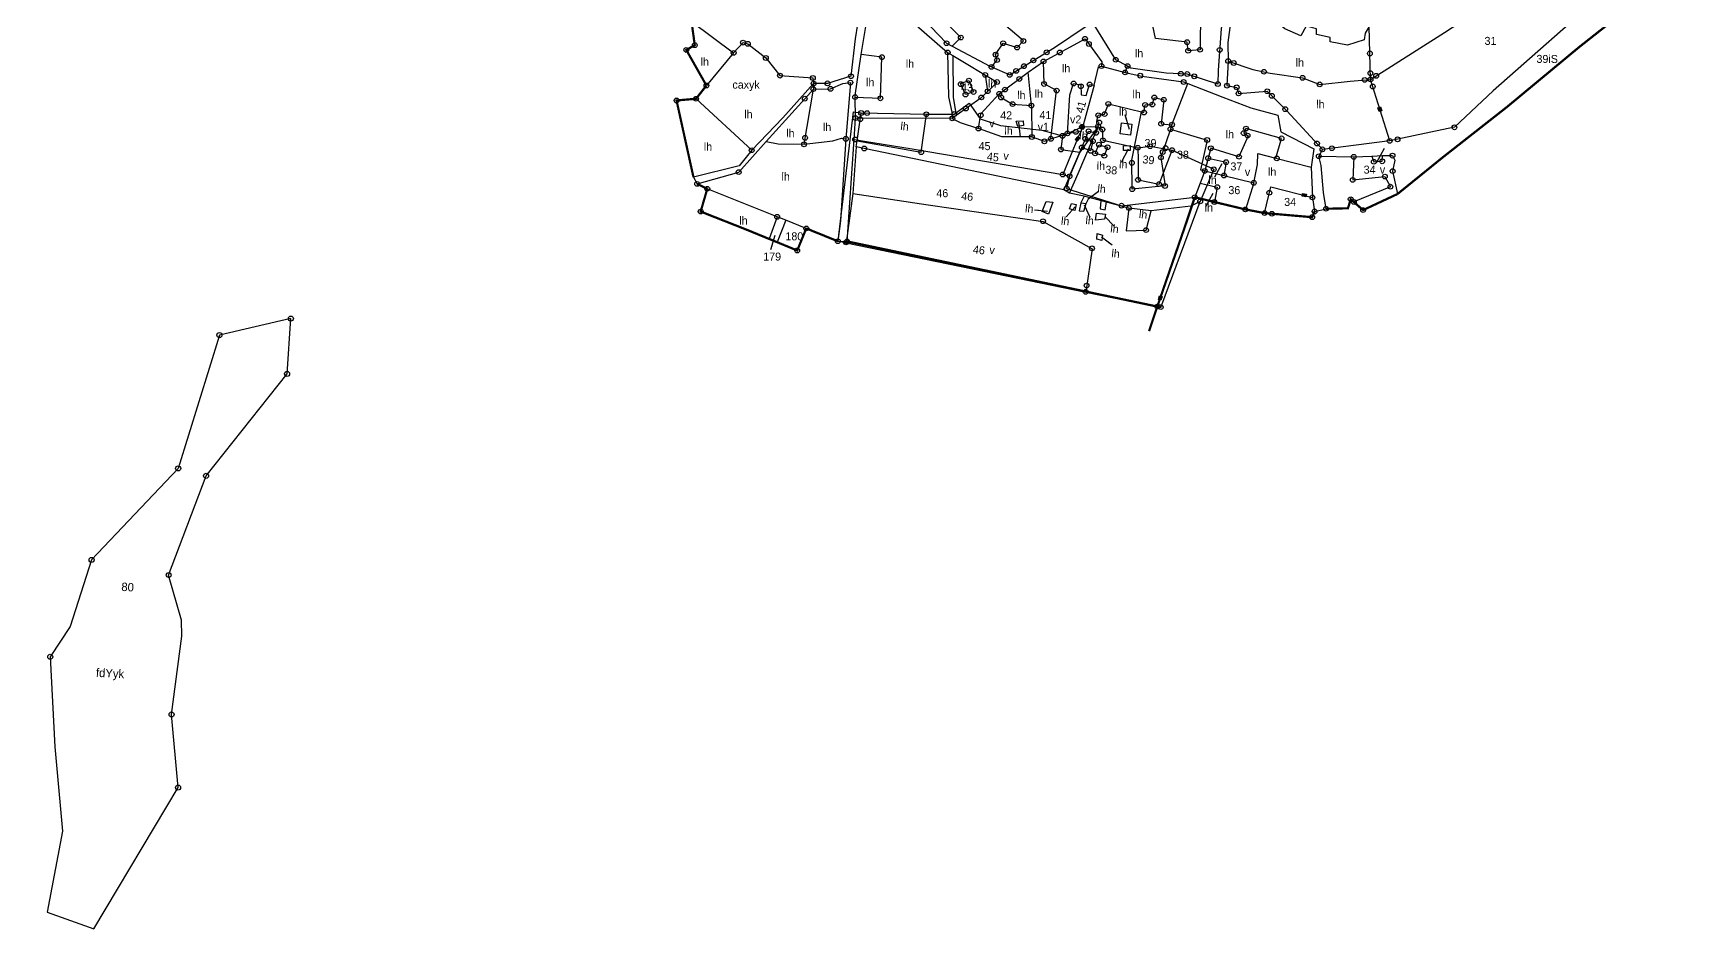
# Model space of a CAD drawing. Header units: metres. Extents: x 274609 to 276818, y 2061529 to 2064102.
# Drawn here: x 274609 to 276426, y 2061529 to 2062516 of the extents above; entities that cross this region are included whole.
import ezdxf
from ezdxf.enums import TextEntityAlignment as Align

# ---------------------------------------------------------------- set-up
doc = ezdxf.new("R2010")
doc.units = ezdxf.units.M
doc.header["$LTSCALE"] = 0.3
doc.header["$MEASUREMENT"] = 0
doc.linetypes.add('DIVIDE', pattern=[1.25, 0.5, -0.25, 0, -0.25, 0, -0.25])
for name, color, linetype in [('OFF', 1, 'Continuous'), ('POLY_PARCEL', 6, 'Continuous'), ('POLY_ROAD', 30, 'Continuous'), ('SYM_ARROW', 1, 'Continuous'), ('SYM_STONE', 1, 'Continuous'), ('TEXT_MAPIN', 7, 'Continuous'), ('TEXT_PARCEL', 7, 'Continuous'), ('V_BOUND_LINE', 7, 'Continuous'), ('V_DIVIDE_LINE', 7, 'DIVIDE')]:
    doc.layers.add(name, color=color, linetype=linetype)
doc.styles.get("Standard").update_dxf_attribs({"font": 'simplex.shx'})
doc.styles.add('TEXT_MAP', font='')
doc.styles.get('TEXT_MAP').set_extended_font_data('Kruti Dev 050')
doc.dimstyles.get("Standard").update_dxf_attribs({"dimtxt": 0.18, "dimasz": 0.18, "dimexe": 0.18, "dimexo": 0.0625, "dimgap": 0.09, "dimtad": 0, "dimtih": 1, "dimtoh": 1, "dimdec": 4, "dimzin": 0, "dimdsep": 46, "dimtxsty": 'Standard', "dimcen": 0.09, "dimadec": 0, "dimazin": 0, "dimtfac": 1, "dimtdec": 4, "dimtofl": 0, "dimtmove": 0, "dimatfit": 3, "dimfxl": 0, "dimtolj": 1, "dimtzin": 0, "dimarcsym": 0})

# ---------------------------------------------------------------- blocks, each defined once
blk = doc.blocks.new('STONE')
blk.add_circle((0, 0), 0.851)
blk = doc.blocks.new('WW')
at = {"layer": 'POLY_PARCEL'}
blk.add_lwpolyline([(274865.9, 2062076.4), (274788.9, 2062054.2), (274751.8, 2061906.5), (274662.8, 2061801.6), (274643.2, 2061727.8), (274623.4, 2061693.6), (274633.6, 2061595.6), (274647.1, 2061504.2), (274635.2, 2061415), (274687, 2061399.7), (274770.4, 2061558.5), (274759.1, 2061637.8), (274765.5, 2061723.7), (274764.4, 2061741.3), (274747.7, 2061789.7), (274782.7, 2061900), (274865, 2062015.8), (274865.9, 2062076.4)], dxfattribs=at)
at = {"layer": 'SYM_STONE', "xscale": 3.232706993409794, "yscale": 3.232706993409794, "zscale": 3.232706993409794, "rotation": 0.155048118272973}
for p in [(274865.9, 2062076.4), (274788.9, 2062054.2), (274865, 2062015.8), (274751.8, 2061906.5), (274782.7, 2061900), (274662.8, 2061801.6), (274747.7, 2061789.7), (274623.4, 2061693.6), (274759.1, 2061637.8), (274770.4, 2061558.5)]:
    blk.add_blockref('STONE', p, dxfattribs=at)
at = {"layer": 'TEXT_MAPIN', "style": 'TEXT_MAP'}
blk.add_text('fdYyk', height=9.21, rotation=0.155, dxfattribs=at).set_placement((274689.6, 2061678), align=Align.MIDDLE)
at = {"layer": 'TEXT_PARCEL', "style": 'TEXT_MAP'}
blk.add_text('80', height=9.21, rotation=0.155, dxfattribs=at).set_placement((274703.7, 2061774.2), align=Align.MIDDLE)
blk = doc.blocks.new('STONESQUAREFILLED')
blk.add_hatch(color=256).paths.add_polyline_path([(0.7, -0.48), (0.7, 0.48), (-0.7, 0.48), (-0.7, -0.48)])
blk.add_lwpolyline([(-0.7, 0.48), (0.7, 0.48), (0.7, -0.48), (-0.7, -0.48)], close=True)
blk = doc.blocks.new('TEXTARROW')
blk.add_leader([(0.04, -0.01), (8.68, -0.01)], dimstyle='Standard', override={"dimtxt": 2.5, "dimasz": 2.5, "dimexe": 1.25, "dimexo": 0.625, "dimgap": 0.625, "dimtad": 1, "dimtih": 0, "dimtoh": 0, "dimzin": 8, "dimcen": 2.5, "dimtofl": 1})
blk = doc.blocks.new('DD')
at = {"layer": 'OFF'}
for points in [[(398, 210.24), (399.81, 210.15)], [(448.29, 197.2), (446.94, 197.82)], [(397.63, 180.97), (399.54, 180.79)]]:
    blk.add_lwpolyline(points, dxfattribs=at)
at = {"layer": 'POLY_PARCEL'}
for points in [[(414.41, 211.42), (420.66, 212.14), (423.75, 214.95), (426.56, 211.69), (431.27, 210.69), (440.65, 210.6), (445.38, 209.84)], [(399.54, 203.8), (414.17, 202.81), (414.41, 211.42)], [(399.81, 210.15), (414.41, 211.42)], [(445.38, 209.84), (445.36, 206.73), (449.63, 206.62)], [(445.38, 209.84), (449.53, 212.33), (453.13, 212.75)], [(453.13, 212.75), (454.13, 212.21), (454.53, 209.83), (462.5, 208.97)], [(462.5, 208.97), (465.22, 209.61), (470.21, 209.25)], [(462.5, 208.97), (462.86, 206.26), (463.32, 201.81), (468.12, 201.36), (470.21, 209.25)], [(470.21, 209.25), (480, 205.98), (477.73, 198.46)], [(399.48, 202.45), (399.54, 203.8)], [(446.94, 197.82), (446.94, 197.82), (399.48, 202.45)], [(454.34, 175.45), (471.48, 173.81), (477.73, 198.46)], [(477.73, 198.46), (475.74, 197.19), (467.03, 195.2)], [(443.28, 194.75), (444.82, 194.75), (444.09, 192.03), (442.64, 192.48), (443.28, 194.75)], [(451.65, 196.87), (448.29, 197.2), (448.29, 197.2)], [(448.99, 194.93), (450.08, 194.84), (449.9, 193.48), (448.72, 193.66), (448.99, 194.93)], [(451.08, 195.29), (450.89, 193.48), (451.98, 193.48), (452.25, 195.29)], [(451.65, 196.87), (451.08, 195.29)], [(451.08, 195.29), (452.25, 195.29)], [(452.81, 196.69), (451.65, 196.87)], [(452.25, 195.29), (452.81, 196.69)], [(461.96, 195.29), (452.81, 196.69)], [(455.53, 196.28), (455.51, 194.43), (456.68, 194.3), (456.83, 196.08)], [(461.96, 195.29), (461.87, 190.13), (466.31, 190.76), (467.03, 195.2)], [(467.03, 195.2), (461.96, 195.29)], [(399.85, 191.94), (416.98, 191.21), (443.1, 190.22), (454.7, 185.32), (454.34, 175.45)], [(454.79, 193.39), (456.88, 193.39), (456.79, 192.21), (454.79, 191.76), (454.79, 193.39)], [(455.45, 188.83), (456.68, 188.58), (456.66, 187.39), (455.51, 187.55), (455.45, 188.83)], [(399.54, 180.79), (454.34, 175.45)]]:
    blk.add_lwpolyline(points, dxfattribs=at)
at = {"layer": 'POLY_ROAD'}
for points in [[(398, 210.24), (397.63, 180.97)], [(399.54, 203.8), (399.81, 210.15)], [(448.29, 197.2), (449.81, 201.81), (453.13, 212.75)], [(453.13, 212.75), (449.63, 206.62)], [(453.13, 212.75), (453.13, 212.75)], [(449.63, 206.62), (446.94, 197.82)], [(399.48, 202.45), (399.85, 191.94)], [(399.85, 191.94), (399.54, 180.79)]]:
    blk.add_lwpolyline(points, dxfattribs=at)
at = {"layer": 'SYM_ARROW'}
for p, xscale, yscale, zscale, rotation in [((453.54, 192.26), 0.3478684160736423, 0.3478684160736423, 0.3478684160736423, 121.4444851304701), ((454.78, 198.24), 0.3478684160736401, 0.3478684160736401, 0.3478684160736401, 222.7142351383523), ((448.11, 191.82), 0.3478684160736465, 0.3478684160736465, 0.3478684160736465, 53.95622156818725), ((459.08, 190.88), 0.3478684160736656, 0.3478684160736656, 0.3478684160736656, 140.0296178217187), ((459.07, 186.55), 0.3478684160736555, 0.3478684160736555, 0.3478684160736555, 148.0544513576651)]:
    blk.add_blockref('TEXTARROW', p, dxfattribs=dict(at, xscale=xscale, yscale=yscale, zscale=zscale, rotation=rotation))
at = {"layer": 'SYM_ARROW', "xscale": 0.347868416073652, "yscale": 0.347868416073652, "zscale": 0.347868416073652}
blk.add_blockref('TEXTARROW', (440.83, 192.66), dxfattribs=at)
at = {"layer": 'SYM_STONE', "xscale": 0.6317, "yscale": 0.6317, "zscale": 0.6317}
for p in [(399.81, 210.15), (401.13, 210.26), (414.41, 211.42), (420.66, 212.14), (445.38, 209.84), (449.53, 212.33), (453.13, 212.75), (454.13, 212.21), (454.53, 209.83), (465.22, 209.61), (470.21, 209.25), (399.75, 208.75), (445.36, 206.73), (462.5, 208.97), (480, 205.98), (401.34, 202.28), (414.17, 202.81), (463.32, 201.81), (468.12, 201.36), (477.73, 198.46), (461.96, 195.29), (466.31, 190.76), (443.05, 190.29), (454.65, 185.39), (399.49, 180.86), (454.29, 175.52), (454.34, 176.93), (471.43, 173.89)]:
    blk.add_blockref('STONE', p, dxfattribs=at)
at = {"layer": 'TEXT_MAPIN', "style": 'TEXT_MAP'}
for s, p in [('lh', (450.05, 210.44)), ('lh', (409.85, 208.25)), ('v', (433.24, 204.03)), ('lh', (455.4, 198.98)), ('lh', (465.29, 194.24)), ('lh', (439.69, 192.84)), ('lh', (448.02, 190.92)), ('lh', (453.48, 191.61)), ('lh', (459.24, 190.35)), ('lh', (460.07, 184.84)), ('v', (432.36, 182.65))]:
    blk.add_text(s, height=1.8, dxfattribs=at).set_placement(p, align=Align.MIDDLE)
at = {"layer": 'TEXT_PARCEL', "style": 'TEXT_MAP'}
for s, p in [('39', (465.18, 206.53)), ('45', (430.32, 203.45)), ('38', (457.11, 203.36)), ('46', (425.52, 194.03)), ('46', (429.42, 182.34))]:
    blk.add_text(s, height=1.8, dxfattribs=at).set_placement(p, align=Align.MIDDLE)
blk = doc.blocks.new('ER')
at = {"layer": 'OFF'}
for points in [[(276066.6, 2062338.4), (276062.4, 2062330.5)], [(275342.9, 2062302.1), (275347.1, 2062294.4)], [(276058, 2062266.9), (276071.2, 2062270.1)], [(275509.5, 2062229.4), (275520.1, 2062229.3)]]:
    blk.add_lwpolyline(points, dxfattribs=at)
at = {"layer": 'POLY_PARCEL'}
for points in [[(276121.5, 2062419.2), (276206.4, 2062473.6), (276333.4, 2062558.2), (276360, 2062578.7)], [(275685.2, 2062431.1), (275691.5, 2062439), (275689.8, 2062445.2), (275698.4, 2062458.4), (275714.5, 2062453.5), (275721.7, 2062461.1), (275675.6, 2062500), (275666.4, 2062498.7), (275650.6, 2062510.1), (275652.8, 2062515.4), (275629.1, 2062535.8), (275596.5, 2062554.5), (275584, 2062537.3)], [(275584, 2062537.3), (275592.9, 2062524.9), (275625.9, 2062488.5), (275649.6, 2062464.6), (275639.9, 2062454.6)], [(275899.1, 2062509.3), (275925.3, 2062497.7), (275925.1, 2062452.2), (275911.4, 2062451), (275910.1, 2062460.9), (275873.9, 2062464.8), (275867.8, 2062491.9), (275886.7, 2062494), (275899.1, 2062509.3)], [(276393.6, 2062524.1), (276262.7, 2062407.1), (276218.4, 2062364.7), (276144, 2062348.6)], [(275339.6, 2062481.2), (275388.3, 2062445.4)], [(276119.7, 2062480.3), (276115, 2062472.3), (276113.9, 2062464.9), (276094.8, 2062458.4), (276074.8, 2062462.1), (276074.7, 2062467.2), (276059, 2062470.5), (276059.1, 2062476.9), (276046.9, 2062480.1), (276041.1, 2062469), (276022.5, 2062476.8), (276016.1, 2062482.1), (275960, 2062483.8)], [(276121.5, 2062419.2), (276119.7, 2062480.3)], [(275388.3, 2062445.4), (275399, 2062457.3), (275404.6, 2062456)], [(275404.6, 2062456), (275425.4, 2062439.8), (275441.8, 2062419.6), (275479.6, 2062417.1), (275480.6, 2062410.7)], [(275388.3, 2062445.4), (275357.2, 2062407.7)], [(275528.4, 2062395.4), (275557.5, 2062394.2), (275559, 2062441.5), (275535.2, 2062444.4)], [(275634.6, 2062447.4), (275636, 2062396.4), (275639.7, 2062378.7), (275640.4, 2062371.6)], [(275640.4, 2062444), (275641.3, 2062395.8), (275645, 2062375)], [(275754, 2062348.7), (275760.3, 2062404.3), (275745.8, 2062411.8), (275745, 2062437.7)], [(275803.4, 2062410.6), (275808.3, 2062432), (275811.8, 2062432.8)], [(275957.5, 2062439.4), (275985.9, 2062430), (276006.1, 2062425.8), (276043.3, 2062420.6), (276063, 2062413.2), (276098.1, 2062417), (276121.5, 2062419.2)], [(275649.5, 2062411.9), (275659.3, 2062415.2), (275664.6, 2062402.1), (275655.4, 2062399.1), (275649.5, 2062411.9)], [(275678, 2062421.8), (275680.9, 2062403)], [(275731.4, 2062386.8), (275727.6, 2062425.2)], [(276144, 2062348.6), (276121.5, 2062419.2)], [(275469.9, 2062340.7), (275480.3, 2062404.3)], [(275694.3, 2062400.1), (275696.5, 2062395.9), (275709.7, 2062388.4), (275731.4, 2062386.8)], [(275773, 2062355), (275775.5, 2062399.4), (275779.8, 2062412.5), (275788, 2062410.9), (275788.7, 2062399.7), (275794.3, 2062398.8), (275798.2, 2062411.6), (275803.4, 2062410.6)], [(275803.4, 2062410.6), (275789.8, 2062360.3), (275788.7, 2062358)], [(275858, 2062380.3), (275861, 2062379.6), (275862.3, 2062388.4), (275870.5, 2062388.8), (275872.8, 2062397), (275883.7, 2062394.4), (275880.8, 2062366.8), (275893.3, 2062365.8)], [(275893.3, 2062365.8), (275911.1, 2062413.2)], [(275345.3, 2062392.4), (275409.7, 2062333.5), (275409.7, 2062333.5), (275409.7, 2062333.5)], [(275731.4, 2062386.8), (275732.1, 2062350.7)], [(275793.7, 2062348.9), (275797.3, 2062357.7), (275805.9, 2062355.8), (275809.5, 2062367.9), (275806.8, 2062368.9), (275808.4, 2062376.1), (275815.7, 2062377.5), (275819.9, 2062389.3), (275858, 2062380.3)], [(275891.6, 2062360.6), (275880.8, 2062328.1), (275885.7, 2062295.2), (275848, 2062291.3), (275847.3, 2062324.8), (275858, 2062380.3)], [(275640.4, 2062371.6), (275529, 2062371.2)], [(275732.1, 2062350.7), (275697.6, 2062350.6), (275670.6, 2062360)], [(275714, 2062368.8), (275721.9, 2062369.2), (275722.3, 2062363.9), (275715.9, 2062362.7), (275714, 2062368.8)], [(275788.7, 2062358), (275785.5, 2062350.8), (275767.9, 2062307.7)], [(275773, 2062355), (275788.7, 2062358)], [(275835.2, 2062367.4), (275847, 2062366.1), (275845.8, 2062353.3), (275833.6, 2062354.9), (275835.2, 2062367.4)], [(275893.3, 2062365.8), (275891.6, 2062360.6)], [(275891.6, 2062360.6), (275933.9, 2062348.4), (275926.6, 2062313.9), (275931.3, 2062312.8)], [(276013.2, 2062327.9), (276019.5, 2062350.8), (275978.5, 2062361.8), (275975.9, 2062356.5), (275981.2, 2062353.3), (275970.6, 2062329.4), (275938.2, 2062338.9), (275935.2, 2062327.5)], [(275426.2, 2062343.5), (275440.1, 2062341), (275469.9, 2062340.7)], [(275469.9, 2062340.7), (275503.2, 2062344.9), (275513.1, 2062347.9), (275518, 2062347.3)], [(275527.5, 2062346.7), (275594.4, 2062336.4), (275767.9, 2062307.7)], [(275732.1, 2062350.7), (275746.6, 2062345.8), (275754, 2062348.7)], [(275754, 2062348.7), (275773, 2062355)], [(275775.8, 2062305.7), (275789.6, 2062339)], [(275793.7, 2062348.9), (275802.4, 2062346.3), (275799.8, 2062335.1), (275789.6, 2062339)], [(275789.6, 2062339), (275793.7, 2062348.9)], [(275809.3, 2062342.3), (275819.2, 2062339.4), (275815.6, 2062329.6), (275805.1, 2062332.2), (275809.3, 2062342.3)], [(275837.5, 2062341.2), (275845.4, 2062341.4), (275845.4, 2062335.8), (275837.7, 2062335.6), (275837.5, 2062341.2)], [(276144, 2062348.6), (276066.6, 2062338.4)], [(275935.2, 2062327.5), (275931.3, 2062312.8)], [(275935.2, 2062327.5), (275955.8, 2062323), (275953.5, 2062307.7)], [(275987.8, 2062299.4), (275991.9, 2062320.4), (275992.4, 2062333.2), (276013.2, 2062327.9)], [(276013.2, 2062327.9), (276053.7, 2062318)], [(276062.4, 2062330.5), (276102.7, 2062330)], [(276102.7, 2062330), (276101.7, 2062303.5), (276138.7, 2062307.5), (276145.1, 2062295.9), (276103.1, 2062278.1)], [(276102.7, 2062330), (276123.7, 2062331)], [(276123.7, 2062331), (276125.9, 2062324.5), (276135.5, 2062325.1), (276135.8, 2062331.6)], [(276123.7, 2062331), (276135.8, 2062331.6)], [(276135.8, 2062331.6), (276147.3, 2062331.7), (276150.1, 2062326.6), (276147.6, 2062313.9), (276153.4, 2062287.6)], [(275767.9, 2062307.7), (275775.8, 2062305.7)], [(275775.8, 2062305.7), (275772.5, 2062291.7), (275835.8, 2062272.2), (275920, 2062282.5)], [(275926.1, 2062298.7), (275920, 2062282.5)], [(275931.3, 2062312.8), (275926.1, 2062298.7)], [(275926.1, 2062298.7), (275945.8, 2062294.3), (275942.7, 2062277.1)], [(275931.3, 2062312.8), (275953.5, 2062307.7)], [(275953.5, 2062307.7), (275987.8, 2062299.4)], [(275987.8, 2062299.4), (275978.3, 2062268.8)], [(275439.5, 2062257.1), (275358.9, 2062288.9)], [(276000.5, 2062264.7), (276007.4, 2062295), (276055.4, 2062283.1)], [(275439.5, 2062257.1), (275430.4, 2062231.6)], [(275449.4, 2062253.2), (275439.5, 2062257.1)], [(275449.4, 2062253.2), (275439.6, 2062227.9)], [(275473.1, 2062243.9), (275449.4, 2062253.2)]]:
    blk.add_lwpolyline(points, dxfattribs=at)
at = {"layer": 'POLY_ROAD'}
for points in [[(275685.2, 2062431.1), (275706.2, 2062422), (275757.7, 2062453.9), (275793.8, 2062478.7), (275797.2, 2062487.7), (275799.2, 2062499.5), (275792.6, 2062559.9), (275786.6, 2062616.1), (275793.4, 2062666.2), (275777.6, 2062674.1), (275715.1, 2062694.7), (275688.3, 2062702.1), (275658.9, 2062715.5)], [(275535.2, 2062444.4), (275545.5, 2062509.4), (275549.6, 2062529.7), (275575.7, 2062499), (275592.3, 2062483.5), (275634.6, 2062447.4)], [(275565.2, 2062527.6), (275574.2, 2062515.3), (275614.9, 2062476.8), (275633.3, 2062458), (275639.9, 2062454.6)], [(275530.6, 2062479.5), (275528.2, 2062462.6), (275523.5, 2062419.4), (275496.5, 2062411), (275480.6, 2062410.7)], [(275960, 2062483.8), (275957.2, 2062460.6), (275957.5, 2062439.4)], [(275639.9, 2062454.6), (275683.4, 2062431.9), (275685.2, 2062431.1)], [(275745, 2062437.7), (275792.6, 2062464.1), (275812.1, 2062437.8), (275811.8, 2062432.8)], [(275528.4, 2062395.4), (275528.3, 2062397.4), (275535.2, 2062444.4)], [(275634.6, 2062447.4), (275640.4, 2062444)], [(275640.4, 2062444), (275691.7, 2062413.7), (275673, 2062395.2), (275645, 2062375)], [(275727.6, 2062425.2), (275745, 2062437.7)], [(275811.8, 2062432.8), (275839, 2062425.6)], [(275839, 2062425.6), (275841.8, 2062432.9)], [(275957.5, 2062439.4), (275956.3, 2062411.1), (275967.5, 2062409.2), (275969.7, 2062402.2), (276002.7, 2062404.9), (276025.5, 2062382.5), (276066.6, 2062338.4)], [(275694.3, 2062400.1), (275727.6, 2062425.2)], [(275839, 2062425.6), (275858.4, 2062421.5), (275906.4, 2062415), (275911.1, 2062413.2)], [(275480.6, 2062410.7), (275445.4, 2062371.1), (275409.7, 2062333.5)], [(275426.2, 2062343.5), (275470.5, 2062393.2), (275480.3, 2062404.3)], [(275480.3, 2062404.3), (275500, 2062404.7), (275514, 2062411.1), (275522.9, 2062412.1), (275518, 2062347.3)], [(275480.6, 2062410.7), (275480.3, 2062404.3)], [(275529, 2062371.2), (275528.4, 2062395.4)], [(275670.6, 2062360), (275673.4, 2062377.1), (275694.3, 2062400.1)], [(275911.1, 2062413.2), (275951.6, 2062398), (275984, 2062385.7), (276014.9, 2062377.5), (276018.7, 2062358.5), (276056.7, 2062339), (276053.7, 2062318)], [(275527.5, 2062346.7), (275529, 2062371.2)], [(275645, 2062375), (275640.4, 2062371.6)], [(275640.4, 2062371.6), (275649.6, 2062366.9), (275670.6, 2062360)], [(275347.1, 2062294.4), (275394.9, 2062308.3), (275426.2, 2062343.5)], [(275518, 2062347.3), (275512.5, 2062253), (275509.5, 2062229.4)], [(275520.1, 2062229.3), (275527.5, 2062346.7)], [(275409.7, 2062333.5), (275395.3, 2062315.5), (275342.9, 2062302.1)], [(276053.7, 2062318), (276055.4, 2062283.1)], [(276071.2, 2062270.1), (276068, 2062288.9), (276065.3, 2062320), (276062.4, 2062330.5)], [(276055.4, 2062283.1), (276058, 2062266.9)]]:
    blk.add_lwpolyline(points, dxfattribs=at)
blk.add_lwpolyline([(275841.8, 2062432.9), (275828.1, 2062440.1), (275802.9, 2062480.1), (275831.5, 2062495.1), (275837.8, 2062504.2), (275886.7, 2062528.1), (275885.4, 2062533.8), (275934.3, 2062548.9), (275957.7, 2062556.9), (275955, 2062524.2), (275949.4, 2062476.5), (275946, 2062428.9), (275945.8, 2062412.9), (275910.5, 2062424.2), (275886.4, 2062425.1), (275845.7, 2062430.4)], close=True, dxfattribs=at)
at = {"layer": 'V_BOUND_LINE', "ltscale": 10, "const_width": 2.56, "flags": 128}
for points in [[(276153.4, 2062287.6), (276205.1, 2062330), (276278.9, 2062388.6), (276361.2, 2062457.7), (276404.2, 2062492), (276448.4, 2062543.7), (276495.7, 2062598.9)], [(275339.6, 2062481.2), (275343.5, 2062454.1), (275333.8, 2062448.5), (275357.2, 2062407.7)], [(275357.2, 2062407.7), (275345.3, 2062392.4)], [(275345.3, 2062392.4), (275322.9, 2062390.3), (275342.9, 2062302.1)], [(275347.1, 2062294.4), (275358.9, 2062288.9)], [(275358.9, 2062288.9), (275351.4, 2062262.6), (275403.1, 2062242.6), (275430.4, 2062231.6)], [(275877.6, 2062156.4), (275910.3, 2062252.8), (275920, 2062282.5)], [(275920, 2062282.5), (275942.7, 2062277.1)], [(276071.2, 2062270.1), (276096.4, 2062270.8), (276099.5, 2062281.2), (276103.1, 2062278.1)], [(276103.1, 2062278.1), (276113.8, 2062268.8), (276153.4, 2062287.6)], [(275942.7, 2062277.1), (275978.3, 2062268.8)], [(275978.3, 2062268.8), (276000.5, 2062264.7)], [(276000.5, 2062264.7), (276055.3, 2062260.3), (276058, 2062266.9)], [(275439.6, 2062227.9), (275462.8, 2062218.5), (275473.1, 2062243.9)], [(275473.1, 2062243.9), (275509.5, 2062229.4)], [(275430.4, 2062231.6), (275439.6, 2062227.9)], [(275520.1, 2062229.3), (275751.5, 2062182.1), (275877.6, 2062156.4)]]:
    blk.add_lwpolyline(points, dxfattribs=at)
at = {"layer": 'V_DIVIDE_LINE', "ltscale": 10, "const_width": 2.56, "flags": 128}
blk.add_lwpolyline([(275877.6, 2062156.4), (275868.3, 2062128)], dxfattribs=at)
at = {"xscale": 5.11747189078644, "yscale": 5.11747189078644, "zscale": 5.11747189078644, "rotation": 354.2473649308682}
blk.add_blockref('DD', (273392, 2061512.2), dxfattribs=at)
at = {"layer": 'SYM_ARROW'}
for p, xscale, yscale, zscale, rotation in [((275839.1, 2062377.1), 2.020664667062881, 2.020664667062881, 2.020664667062881, 286.1101687416707), ((275719, 2062350.4), 2.020664667062881, 2.020664667062881, 2.020664667062881, 97.10623810474976), ((275835.2, 2062322.2), 2.020664667062881, 2.020664667062881, 2.020664667062881, 62.13199668729255), ((276129.8, 2062324.8), 2.020664667062881, 2.020664667062881, 2.020664667062881, 62.13199668729255), ((275943, 2062306), 2.020664667062881, 2.020664667062881, 2.020664667062881, 62.13199668729255), ((275932.9, 2062271.8), 2.020664667062881, 2.020664667062881, 2.020664667062881, 62.13199668729255), ((275432.4, 2062219.3), 2.019807479545337, 2.019807479545337, 2.019807479545337, 73.28732197000492)]:
    blk.add_blockref('TEXTARROW', p, dxfattribs=dict(at, xscale=xscale, yscale=yscale, zscale=zscale, rotation=rotation))
at = {"layer": 'SYM_STONE'}
for name, p, xscale, yscale, zscale, rotation in [('STONE', (275343.5, 2062454.1), 3.232706993409794, 3.232706993409794, 3.232706993409794, 0.155048118272973), ('STONE', (275399, 2062457.3), 3.232706993409794, 3.232706993409794, 3.232706993409794, 0.155048118272973), ('STONE', (275404.6, 2062456), 3.232706993409794, 3.232706993409794, 3.232706993409794, 0.155048118272973), ('STONE', (275633.3, 2062458), 3.232706993409794, 3.232706993409794, 3.232706993409794, 0.155048118272973), ('STONE', (275649.6, 2062464.6), 3.232706993409794, 3.232706993409794, 3.232706993409794, 0.155048118272973), ('STONE', (275698.4, 2062458.4), 3.232706993409794, 3.232706993409794, 3.232706993409794, 0.155048118272973), ('STONE', (275714.5, 2062453.5), 3.232706993409794, 3.232706993409794, 3.232706993409794, 0.155048118272973), ('STONE', (275721.7, 2062461.1), 3.232706993409794, 3.232706993409794, 3.232706993409794, 0.155048118272973), ('STONE', (275792.6, 2062464.1), 3.232706993409794, 3.232706993409794, 3.232706993409794, 0.155048118272973), ('STONE', (275797.1, 2062458.1), 3.232706993409794, 3.232706993409794, 3.232706993409794, 0.155048118272973), ('STONE', (275910.1, 2062460.9), 3.232706993409794, 3.232706993409794, 3.232706993409794, 0.155048118272973), ('STONE', (275911.4, 2062451), 3.232706993409794, 3.232706993409794, 3.232706993409794, 0.155048118272973), ('STONE', (275925.1, 2062452.2), 3.232706993409794, 3.232706993409794, 3.232706993409794, 0.155048118272973), ('STONE', (275947.7, 2062452.2), 3.232706993409794, 3.232706993409794, 3.232706993409794, 0.155048118272973), ('STONE', (276120.6, 2062449.1), 3.232706993409794, 3.232706993409794, 3.232706993409794, 0.155048118272973), ('STONE', (275333.8, 2062448.5), 3.232706993409794, 3.232706993409794, 3.232706993409794, 0.155048118272973), ('STONE', (275388.3, 2062445.4), 3.232706993409794, 3.232706993409794, 3.232706993409794, 0.155048118272973), ('STONE', (275425.4, 2062439.8), 3.232706993409794, 3.232706993409794, 3.232706993409794, 0.155048118272973), ('STONE', (275559, 2062441.5), 3.232706993409794, 3.232706993409794, 3.232706993409794, 0.155048118272973), ('STONE', (275634.6, 2062447.4), 3.232706993409794, 3.232706993409794, 3.232706993409794, 0.155048118272973), ('STONE', (275685.2, 2062431.1), 3.232706993409794, 3.232706993409794, 3.232706993409794, 0.155048118272973), ('STONE', (275689.8, 2062445.2), 3.232706993409794, 3.232706993409794, 3.232706993409794, 0.155048118272973), ('STONE', (275691.5, 2062439), 3.232706993409794, 3.232706993409794, 3.232706993409794, 0.155048118272973), ('STONE', (275722.5, 2062432.1), 3.232706993409794, 3.232706993409794, 3.232706993409794, 0.155048118272973), ('STONE', (275733.3, 2062438.8), 3.232706993409794, 3.232706993409794, 3.232706993409794, 0.155048118272973), ('STONE', (275745, 2062437.7), 3.232706993409794, 3.232706993409794, 3.232706993409794, 0.155048118272973), ('STONE', (275748.6, 2062448.2), 3.232706993409794, 3.232706993409794, 3.232706993409794, 0.155048118272973), ('STONE', (275763.7, 2062448.1), 3.232706993409794, 3.232706993409794, 3.232706993409794, 0.155048118272973), ('STONE', (275811.8, 2062432.8), 3.232706993409794, 3.232706993409794, 3.232706993409794, 0.155048118272973), ('STONE', (275828.1, 2062440.1), 3.232706993409794, 3.232706993409794, 3.232706993409794, 0.155048118272973), ('STONE', (275841.8, 2062432.9), 3.232706993409794, 3.232706993409794, 3.232706993409794, 0.155048118272973), ('STONE', (275957.5, 2062439.4), 3.232706993409794, 3.232706993409794, 3.232706993409794, 0.155048118272973), ('STONE', (275964, 2062437.2), 3.232706993409794, 3.232706993409794, 3.232706993409794, 0.155048118272973), ('STONE', (275441.8, 2062419.6), 3.232706993409794, 3.232706993409794, 3.232706993409794, 0.155048118272973), ('STONE', (275479.6, 2062417.1), 3.232706993409794, 3.232706993409794, 3.232706993409794, 0.155048118272973), ('STONE', (275480.6, 2062410.7), 3.232706993409794, 3.232706993409794, 3.232706993409794, 0.155048118272973), ('STONE', (275496.5, 2062411), 3.232706993409794, 3.232706993409794, 3.232706993409794, 0.155048118272973), ('STONE', (275522.9, 2062412.1), 3.232706993409794, 3.232706993409794, 3.232706993409794, 0.155048118272973), ('STONE', (275523.5, 2062419.4), 3.232706993409794, 3.232706993409794, 3.232706993409794, 0.155048118272973), ('STONE', (275649.9, 2062411), 3.232706993409794, 3.232706993409794, 3.232706993409794, 0.155048118272973), ('STONE', (275659.3, 2062415.2), 3.232706993409794, 3.232706993409794, 3.232706993409794, 0.155048118272973), ('STONE', (275678, 2062421.8), 3.232706993409794, 3.232706993409794, 3.232706993409794, 0.155048118272973), ('STONE', (275691.7, 2062413.7), 3.232706993409794, 3.232706993409794, 3.232706993409794, 0.155048118272973), ('STONE', (275706.2, 2062422), 3.232706993409794, 3.232706993409794, 3.232706993409794, 0.155048118272973), ('STONE', (275713.6, 2062426.6), 3.232706993409794, 3.232706993409794, 3.232706993409794, 0.155048118272973), ('STONE', (275717.3, 2062417.4), 3.232706993409794, 3.232706993409794, 3.232706993409794, 0.155048118272973), ('STONE', (275745.8, 2062411.8), 3.232706993409794, 3.232706993409794, 3.232706993409794, 0.155048118272973), ('STONE', (275779.8, 2062412.5), 3.232706993409794, 3.232706993409794, 3.232706993409794, 0.155048118272973), ('STONE', (275798.2, 2062411.6), 3.232706993409794, 3.232706993409794, 3.232706993409794, 0.155048118272973), ('STONE', (275839, 2062425.6), 3.232706993409794, 3.232706993409794, 3.232706993409794, 0.155048118272973), ('STONE', (275856.4, 2062422), 3.232706993409794, 3.232706993409794, 3.232706993409794, 0.155048118272973), ('STONE', (275903.1, 2062424.5), 3.232706993409794, 3.232706993409794, 3.232706993409794, 0.155048118272973), ('STONE', (275906.4, 2062415), 3.232706993409794, 3.232706993409794, 3.232706993409794, 0.155048118272973), ('STONE', (275910.5, 2062424.2), 3.232706993409794, 3.232706993409794, 3.232706993409794, 0.155048118272973), ('STONE', (275918.6, 2062421.6), 3.232706993409794, 3.232706993409794, 3.232706993409794, 0.155048118272973), ('STONE', (275945.8, 2062412.9), 3.232706993409794, 3.232706993409794, 3.232706993409794, 0.155048118272973), ('STONE', (275956.3, 2062411.1), 3.232706993409794, 3.232706993409794, 3.232706993409794, 0.155048118272973), ('STONE', (275998.8, 2062427.3), 3.232706993409794, 3.232706993409794, 3.232706993409794, 0.155048118272973), ('STONE', (276043.3, 2062420.6), 3.232706993409794, 3.232706993409794, 3.232706993409794, 0.155048118272973), ('STONE', (276063, 2062413.2), 3.232706993409794, 3.232706993409794, 3.232706993409794, 0.155048118272973), ('STONE', (276114.8, 2062418.6), 3.232706993409794, 3.232706993409794, 3.232706993409794, 0.155048118272973), ('STONE', (276121.3, 2062426.4), 3.232706993409794, 3.232706993409794, 3.232706993409794, 0.155048118272973), ('STONE', (276121.5, 2062419.2), 3.232706993409794, 3.232706993409794, 3.232706993409794, 0.155048118272973), ('STONE', (276124.1, 2062411.1), 3.232706993409794, 3.232706993409794, 3.232706993409794, 0.155048118272973), ('STONE', (276128, 2062423.4), 3.232706993409794, 3.232706993409794, 3.232706993409794, 0.155048118272973), ('STONE', (275345.3, 2062392.4), 3.232706993409794, 3.232706993409794, 3.232706993409794, 0.155048118272973), ('STONE', (275357.2, 2062407.7), 3.232706993409794, 3.232706993409794, 3.232706993409794, 0.155048118272973), ('STONE', (275470.5, 2062393.2), 3.232706993409794, 3.232706993409794, 3.232706993409794, 0.155048118272973), ('STONE', (275480.3, 2062404.3), 3.232706993409794, 3.232706993409794, 3.232706993409794, 0.155048118272973), ('STONE', (275500, 2062404.7), 3.232706993409794, 3.232706993409794, 3.232706993409794, 0.155048118272973), ('STONE', (275528.4, 2062395.4), 3.232706993409794, 3.232706993409794, 3.232706993409794, 0.155048118272973), ('STONE', (275557.5, 2062394.2), 3.232706993409794, 3.232706993409794, 3.232706993409794, 0.155048118272973), ('STONE', (275655.4, 2062399.1), 3.232706993409794, 3.232706993409794, 3.232706993409794, 0.155048118272973), ('STONE', (275664.6, 2062402.1), 3.232706993409794, 3.232706993409794, 3.232706993409794, 0.155048118272973), ('STONE', (275673.7, 2062395.9), 3.232706993409794, 3.232706993409794, 3.232706993409794, 0.155048118272973), ('STONE', (275680.9, 2062403), 3.232706993409794, 3.232706993409794, 3.232706993409794, 0.155048118272973), ('STONE', (275694.3, 2062400.1), 3.232706993409794, 3.232706993409794, 3.232706993409794, 0.155048118272973), ('STONE', (275696.5, 2062395.9), 3.232706993409794, 3.232706993409794, 3.232706993409794, 0.155048118272973), ('STONE', (275700.9, 2062405.1), 3.232706993409794, 3.232706993409794, 3.232706993409794, 0.155048118272973), ('STONE', (275760.3, 2062404.3), 3.232706993409794, 3.232706993409794, 3.232706993409794, 0.155048118272973), ('STONE', (275788.1, 2062409.4), 3.232706993409794, 3.232706993409794, 3.232706993409794, 0.155048118272973), ('STONE', (275872.8, 2062397), 3.232706993409794, 3.232706993409794, 3.232706993409794, 0.155048118272973), ('STONE', (275883.7, 2062394.4), 3.232706993409794, 3.232706993409794, 3.232706993409794, 0.155048118272973), ('STONE', (275967.5, 2062409.2), 3.232706993409794, 3.232706993409794, 3.232706993409794, 0.155048118272973), ('STONE', (275969.7, 2062402.2), 3.232706993409794, 3.232706993409794, 3.232706993409794, 0.155048118272973), ('STONE', (276002.7, 2062404.9), 3.232706993409794, 3.232706993409794, 3.232706993409794, 0.155048118272973), ('STONE', (276008, 2062399.7), 3.232706993409794, 3.232706993409794, 3.232706993409794, 0.155048118272973), ('STONE', (275322.9, 2062390.3), 3.232706993409794, 3.232706993409794, 3.232706993409794, 0.155048118272973), ('STONE', (275655.9, 2062382.9), 3.232706993409794, 3.232706993409794, 3.232706993409794, 0.155048118272973), ('STONE', (275673.1, 2062375.4), 3.232706993409794, 3.232706993409794, 3.232706993409794, 0.155048118272973), ('STONE', (275709.7, 2062388.4), 3.232706993409794, 3.232706993409794, 3.232706993409794, 0.155048118272973), ('STONE', (275731.4, 2062386.8), 3.232706993409794, 3.232706993409794, 3.232706993409794, 0.155048118272973), ('STONE', (275808.4, 2062376.1), 3.232706993409794, 3.232706993409794, 3.232706993409794, 0.155048118272973), ('STONE', (275815.7, 2062377.5), 3.232706993409794, 3.232706993409794, 3.232706993409794, 0.155048118272973), ('STONE', (275819.9, 2062389.3), 3.232706993409794, 3.232706993409794, 3.232706993409794, 0.155048118272973), ('STONE', (275861, 2062379.6), 3.232706993409794, 3.232706993409794, 3.232706993409794, 0.155048118272973), ('STONE', (275862.3, 2062388.4), 3.232706993409794, 3.232706993409794, 3.232706993409794, 0.155048118272973), ('STONE', (275870.5, 2062388.8), 3.232706993409794, 3.232706993409794, 3.232706993409794, 0.155048118272973), ('STONE', (276023.5, 2062384.4), 3.232706993409794, 3.232706993409794, 3.232706993409794, 0.155048118272973), ('STONESQUAREFILLED', (276132.4, 2062385), 3.232706993409795, 3.232706993409795, 3.232706993409795, 107.6902340142568), ('STONE', (275529, 2062371.2), 3.232706993409794, 3.232706993409794, 3.232706993409794, 0.155048118272973), ('STONE', (275640.4, 2062371.6), 3.232706993409794, 3.232706993409794, 3.232706993409794, 0.155048118272973), ('STONE', (275670.6, 2062360), 3.232706993409794, 3.232706993409794, 3.232706993409794, 0.155048118272973), ('STONE', (275773, 2062355), 3.232706993409794, 3.232706993409794, 3.232706993409794, 0.155048118272973), ('STONE', (275782.7, 2062356.9), 3.232706993409794, 3.232706993409794, 3.232706993409794, 0.155048118272973), ('STONESQUAREFILLED', (275790.2, 2062362.1), 3.232706993409794, 3.232706993409794, 3.232706993409794, 74.79635153899314), ('STONE', (275797.3, 2062357.7), 3.232706993409794, 3.232706993409794, 3.232706993409794, 0.155048118272973), ('STONE', (275805.9, 2062355.8), 3.232706993409794, 3.232706993409794, 3.232706993409794, 0.155048118272973), ('STONE', (275809.5, 2062367.9), 3.232706993409794, 3.232706993409794, 3.232706993409794, 0.155048118272973), ('STONE', (275880.8, 2062366.8), 3.232706993409794, 3.232706993409794, 3.232706993409794, 0.155048118272973), ('STONE', (275891.6, 2062360.6), 3.232706993409794, 3.232706993409794, 3.232706993409794, 0.155048118272973), ('STONE', (275893.3, 2062365.8), 3.232706993409794, 3.232706993409794, 3.232706993409794, 0.155048118272973), ('STONE', (275975.9, 2062356.5), 3.232706993409794, 3.232706993409794, 3.232706993409794, 0.155048118272973), ('STONE', (275978.5, 2062361.8), 3.232706993409794, 3.232706993409794, 3.232706993409794, 0.155048118272973), ('STONE', (275980.4, 2062353.8), 3.232706993409794, 3.232706993409794, 3.232706993409794, 0.155048118272973), ('STONE', (276218.4, 2062364.7), 3.232706993409794, 3.232706993409794, 3.232706993409794, 0.155048118272973), ('STONE', (275469.9, 2062340.7), 3.232706993409794, 3.232706993409794, 3.232706993409794, 0.155048118272973), ('STONE', (275471.1, 2062348.2), 3.232706993409794, 3.232706993409794, 3.232706993409794, 0.155048118272973), ('STONE', (275518, 2062347.3), 3.232706993409794, 3.232706993409794, 3.232706993409794, 0.155048118272973), ('STONE', (275528.7, 2062346.6), 3.232706993409794, 3.232706993409794, 3.232706993409794, 0.155048118272973), ('STONE', (275732.1, 2062350.7), 3.232706993409794, 3.232706993409794, 3.232706993409794, 0.155048118272973), ('STONE', (275746.6, 2062345.8), 3.232706993409794, 3.232706993409794, 3.232706993409794, 0.155048118272973), ('STONE', (275754, 2062348.7), 3.232706993409794, 3.232706993409794, 3.232706993409794, 0.155048118272973), ('STONESQUAREFILLED', (275784.7, 2062348.8), 3.232706993409795, 3.232706993409795, 3.232706993409795, 49.27229353876854), ('STONE', (275789.6, 2062339), 3.232706993409794, 3.232706993409794, 3.232706993409794, 0.155048118272973), ('STONE', (275793.7, 2062348.9), 3.232706993409794, 3.232706993409794, 3.232706993409794, 0.155048118272973), ('STONE', (275799.8, 2062335.1), 3.232706993409794, 3.232706993409794, 3.232706993409794, 0.155048118272973), ('STONE', (275802.4, 2062346.3), 3.232706993409794, 3.232706993409794, 3.232706993409794, 0.155048118272973), ('STONE', (275809.3, 2062342.3), 3.232706993409794, 3.232706993409794, 3.232706993409794, 0.155048118272973), ('STONE', (275819.2, 2062339.4), 3.232706993409794, 3.232706993409794, 3.232706993409794, 0.155048118272973), ('STONE', (275882.9, 2062334.3), 3.232706993409794, 3.232706993409794, 3.232706993409794, 0.155048118272973), ('STONE', (275886.1, 2062338.7), 3.232706993409794, 3.232706993409794, 3.232706993409794, 0.155048118272973), ('STONE', (275933.9, 2062348.4), 3.232706993409794, 3.232706993409794, 3.232706993409794, 0.155048118272973), ('STONE', (275938.2, 2062338.9), 3.232706993409794, 3.232706993409794, 3.232706993409794, 0.155048118272973), ('STONE', (276019.5, 2062350.8), 3.232706993409794, 3.232706993409794, 3.232706993409794, 0.155048118272973), ('STONE', (276060.3, 2062345.1), 3.232706993409794, 3.232706993409794, 3.232706993409794, 0.155048118272973), ('STONE', (276066.6, 2062338.4), 3.232706993409794, 3.232706993409794, 3.232706993409794, 0.155048118272973), ('STONE', (276077.5, 2062339.8), 3.232706993409794, 3.232706993409794, 3.232706993409794, 0.155048118272973), ('STONE', (276144, 2062348.6), 3.232706993409794, 3.232706993409794, 3.232706993409794, 0.155048118272973), ('STONE', (276153, 2062350.5), 3.232706993409794, 3.232706993409794, 3.232706993409794, 0.155048118272973), ('STONE', (275409.7, 2062333.5), 3.232706993409794, 3.232706993409794, 3.232706993409794, 0.155048118272973), ('STONE', (275805.1, 2062332.2), 3.232706993409794, 3.232706993409794, 3.232706993409794, 0.155048118272973), ('STONE', (275815.6, 2062329.6), 3.232706993409794, 3.232706993409794, 3.232706993409794, 0.155048118272973), ('STONE', (275847.4, 2062321.6), 3.232706993409794, 3.232706993409794, 3.232706993409794, 0.155048118272973), ('STONE', (275880.8, 2062328.1), 3.232706993409794, 3.232706993409794, 3.232706993409794, 0.155048118272973), ('STONE', (275935.2, 2062327.5), 3.232706993409794, 3.232706993409794, 3.232706993409794, 0.155048118272973), ('STONE', (275955.8, 2062323), 3.232706993409794, 3.232706993409794, 3.232706993409794, 0.155048118272973), ('STONE', (275970.6, 2062329.4), 3.232706993409794, 3.232706993409794, 3.232706993409794, 0.155048118272973), ('STONE', (276014.2, 2062327.7), 3.232706993409794, 3.232706993409794, 3.232706993409794, 0.155048118272973), ('STONE', (276062.4, 2062330.5), 3.232706993409794, 3.232706993409794, 3.232706993409794, 0.155048118272973), ('STONE', (276102.7, 2062330), 3.232706993409794, 3.232706993409794, 3.232706993409794, 0.155048118272973), ('STONE', (276125.9, 2062324.5), 3.232706993409794, 3.232706993409794, 3.232706993409794, 0.155048118272973), ('STONE', (276135.5, 2062325.1), 3.232706993409794, 3.232706993409794, 3.232706993409794, 0.155048118272973), ('STONE', (276147.3, 2062331.7), 3.232706993409794, 3.232706993409794, 3.232706993409794, 0.155048118272973), ('STONE', (275394.9, 2062308.3), 3.232706993409794, 3.232706993409794, 3.232706993409794, 0.155048118272973), ('STONE', (275767.9, 2062307.7), 3.232706993409794, 3.232706993409794, 3.232706993409794, 0.155048118272973), ('STONE', (275775.8, 2062305.7), 3.232706993409794, 3.232706993409794, 3.232706993409794, 0.155048118272973), ('STONE', (275931.3, 2062312.8), 3.232706993409794, 3.232706993409794, 3.232706993409794, 0.155048118272973), ('STONE', (275953.5, 2062307.7), 3.232706993409794, 3.232706993409794, 3.232706993409794, 0.155048118272973), ('STONE', (275987.8, 2062299.4), 3.232706993409794, 3.232706993409794, 3.232706993409794, 0.155048118272973), ('STONE', (276101.7, 2062303.5), 3.232706993409794, 3.232706993409794, 3.232706993409794, 0.155048118272973), ('STONE', (276138.7, 2062307.5), 3.232706993409794, 3.232706993409794, 3.232706993409794, 0.155048118272973), ('STONE', (276145.1, 2062295.9), 3.232706993409794, 3.232706993409794, 3.232706993409794, 0.155048118272973), ('STONE', (276147.6, 2062313.9), 3.232706993409794, 3.232706993409794, 3.232706993409794, 0.155048118272973), ('STONE', (275347.1, 2062294.4), 3.232706993409794, 3.232706993409794, 3.232706993409794, 0.155048118272973), ('STONE', (275358.9, 2062288.9), 3.232706993409794, 3.232706993409794, 3.232706993409794, 0.155048118272973), ('STONE', (275772.5, 2062291.7), 3.232706993409794, 3.232706993409794, 3.232706993409794, 0.155048118272973), ('STONE', (275848, 2062291.3), 3.232706993409794, 3.232706993409794, 3.232706993409794, 0.155048118272973), ('STONE', (275885.7, 2062295.2), 3.232706993409794, 3.232706993409794, 3.232706993409794, 0.155048118272973), ('STONE', (275920, 2062282.5), 3.232706993409794, 3.232706993409794, 3.232706993409794, 0.155048118272973), ('STONE', (275942.7, 2062277.1), 3.232706993409794, 3.232706993409794, 3.232706993409794, 0.155048118272973), ('STONE', (275945.8, 2062294.3), 3.232706993409794, 3.232706993409794, 3.232706993409794, 0.155048118272973), ('STONE', (276005.8, 2062288.1), 3.232706993409794, 3.232706993409794, 3.232706993409794, 0.155048118272973), ('STONESQUAREFILLED', (276046, 2062285.5), 3.232706993409795, 3.232706993409795, 3.232706993409795, 349.5214373712347), ('STONE', (276055.4, 2062283.1), 3.232706993409794, 3.232706993409794, 3.232706993409794, 0.155048118272973), ('STONE', (276099.5, 2062281.2), 3.232706993409794, 3.232706993409794, 3.232706993409794, 0.155048118272973), ('STONE', (276103.1, 2062278.1), 3.232706993409794, 3.232706993409794, 3.232706993409794, 0.155048118272973), ('STONE', (275351.4, 2062262.6), 3.232706993409794, 3.232706993409794, 3.232706993409794, 0.155048118272973), ('STONE', (275835.8, 2062272.2), 3.232706993409794, 3.232706993409794, 3.232706993409794, 0.155048118272973), ('STONE', (275978.3, 2062268.8), 3.232706993409794, 3.232706993409794, 3.232706993409794, 0.155048118272973), ('STONE', (276000.5, 2062264.7), 3.232706993409794, 3.232706993409794, 3.232706993409794, 0.155048118272973), ('STONE', (276008.9, 2062264), 3.232706993409794, 3.232706993409794, 3.232706993409794, 0.155048118272973), ('STONE', (276055.3, 2062260.3), 3.232706993409794, 3.232706993409794, 3.232706993409794, 0.155048118272973), ('STONE', (276058, 2062266.9), 3.232706993409794, 3.232706993409794, 3.232706993409794, 0.155048118272973), ('STONE', (276071.2, 2062270.1), 3.232706993409794, 3.232706993409794, 3.232706993409794, 0.155048118272973), ('STONE', (276113.8, 2062268.8), 3.232706993409794, 3.232706993409794, 3.232706993409794, 0.155048118272973), ('STONE', (275439.5, 2062257.1), 3.232706993409794, 3.232706993409794, 3.232706993409794, 0.155048118272973), ('STONE', (275473.1, 2062243.9), 3.232706993409794, 3.232706993409794, 3.232706993409794, 0.155048118272973), ('STONE', (275509.5, 2062229.4), 3.232706993409794, 3.232706993409794, 3.232706993409794, 0.155048118272973), ('STONE', (275520.1, 2062229.3), 3.232706993409794, 3.232706993409794, 3.232706993409794, 0.155048118272973), ('STONE', (275462.8, 2062218.5), 3.232706993409794, 3.232706993409794, 3.232706993409794, 0.155048118272973), ('STONESQUAREFILLED', (275881, 2062166.3), 3.232706993409795, 3.232706993409795, 3.232706993409795, 71.27812954276244), ('STONE', (275877.6, 2062156.4), 3.232706993409794, 3.232706993409794, 3.232706993409794, 0.155048118272973)]:
    blk.add_blockref(name, p, dxfattribs=dict(at, xscale=xscale, yscale=yscale, zscale=zscale, rotation=rotation))
at = {"layer": 'TEXT_MAPIN', "style": 'TEXT_MAP'}
for s, p in [('lh', (275854.9, 2062448)), ('lh', (275355.2, 2062435.4)), ('lh', (275591.3, 2062434.4)), ('lh', (275771.1, 2062430.2)), ('lh', (276040, 2062438.4)), ('lh', (275545.7, 2062412.9)), ('lh', (275686.1, 2062412.1)), ('lh', (275719.7, 2062399)), ('lh', (275739.8, 2062400.7)), ('lh', (275852.4, 2062400.9)), ('lh', (276063.9, 2062390.6)), ('lh', (275405.7, 2062375.2)), ('v2', (275782.4, 2062371.2)), ('lh', (275836.9, 2062380.8)), ('lh', (275454.1, 2062353.6)), ('lh', (275496.3, 2062361)), ('v', (275686, 2062366)), ('lh', (275705.3, 2062357.9)), ('v1', (275745.2, 2062362.5)), ('lh', (275960, 2062355.4)), ('lh', (275359.4, 2062337.6)), ('lh', (275811.8, 2062318.2)), ('lh', (275837.5, 2062320.2)), ('v', (276135.9, 2062315.5)), ('lh', (275449, 2062303.7)), ('lh', (275940.4, 2062302.8)), ('v', (275980.6, 2062311.9)), ('lh', (276008.9, 2062312.5)), ('lh', (275936.3, 2062270.9)), ('lh', (275400.8, 2062252.8))]:
    blk.add_text(s, height=9.21, rotation=0.155, dxfattribs=at).set_placement(p, align=Align.MIDDLE)
blk.add_text('caxyk', height=9.21, rotation=0.155, dxfattribs=at).set_placement((275387.1, 2062404.3))
at = {"layer": 'TEXT_PARCEL', "style": 'TEXT_MAP'}
for s, rotation, p in [('31', 0.155, (276259.3, 2062464.4)), ('39iS', 0.155, (276324.7, 2062444.2)), ('43', 0.155, (275657.1, 2062407.2)), ('42', 0.155, (275702.4, 2062375.5)), ('41', 0.155, (275747.6, 2062376)), ('41', 75.526, (275788.3, 2062385.5)), ('45', 0.155, (275677.7, 2062339.8)), ('39', 0.155, (275868.7, 2062344.5)), ('38', 0.155, (275906.1, 2062331.3)), ('37', 0.155, (275967.7, 2062318.2)), ('34', 0.155, (276121, 2062315.4)), ('46', 0.155, (275629.4, 2062285.4)), ('36', 0.155, (275965.5, 2062290.9)), ('34', 0.155, (276029.8, 2062277.7)), ('180', 0.155, (275459.4, 2062234.8)), ('179', 0.155, (275434, 2062211.3))]:
    blk.add_text(s, height=9.21, rotation=rotation, dxfattribs=at).set_placement(p, align=Align.MIDDLE)

msp = doc.modelspace()

# ---------------------------------------------------------------- block references
at = {"xscale": 0.948556639192822, "yscale": 0.948556639192822, "zscale": 0.948556639192822, "rotation": 359.6618548126323}
msp.add_blockref('ER', (2611.1, 107724.4), dxfattribs=at)
at = {"rotation": 356.9204764904776}
msp.add_blockref('WW', (-110357.4, 17872.7), dxfattribs=at)

doc.saveas('drawing.dxf')
